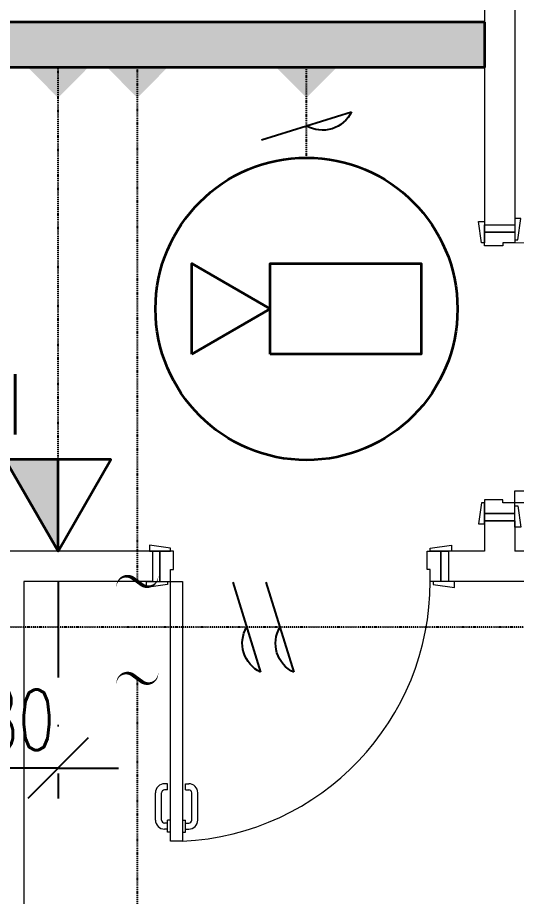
# Model space of a CAD drawing. Header units: inches. Extents: x -12418 to 57169, y -29325 to 19878.
# Drawn here: x 44936 to 46588, y -9889 to -6982 of the extents above; entities that cross this region are included whole.
import ezdxf

# ---------------------------------------------------------------- set-up
doc = ezdxf.new("R2010")
doc.units = ezdxf.units.IN
doc.header["$LTSCALE"] = 25
doc.header["$MEASUREMENT"] = 0
doc.linetypes.add('DASHDOT', pattern=[25.4, 12.7, -6.35, 0, -6.35])
doc.layers.get('0').update_dxf_attribs({"color": 8})
doc.layers.get('Defpoints').update_dxf_attribs({"color": 8})
doc.layers.add('0 @ 50', color=8, linetype='Continuous')
doc.layers.add('T-WIRE', color=140, linetype='Continuous')
for name, color, linetype, lineweight in [('00-Ground Floor$0$Walls', 251, 'Continuous', 5), ('00-Ground Floor$0$Wooden Joinery', 251, 'Continuous', 5), ('E-LITE-CLNG-CNDT', 6, 'DASHDOT', 35), ('T-CABL-TRAY', 60, 'Continuous', 35), ('T-DATA-CLNG-COND', 51, 'DASHDOT', 25), ('T-DATA-CLNG-COND @ 100', 51, 'DASHDOT', 25), ('T-DATA-DEVC-TYPE', 2, 'Continuous', 25), ('T-DATA-DIM', 251, 'DASHDOT', 25), ('T-DATA-DIM @ 100', 251, 'DASHDOT', 25), ('T-DATA-WALL @ 100', 33, 'Continuous', 35), ('T-SERT-CLNG @ 100', 60, 'Continuous', 35)]:
    doc.layers.add(name, color=color, linetype=linetype, lineweight=lineweight)
doc.styles.add('DC_Simplex', font='SIMPLEX.shx', dxfattribs={"width": 0.7})
doc.dimstyles.new('DevCad-MM', dxfattribs={"dimscale": 0.01, "dimtxt": 2, "dimasz": 2, "dimexe": 1, "dimexo": 1, "dimgap": 0.6, "dimtad": 1, "dimdec": 0, "dimrnd": 10, "dimzin": 1, "dimdsep": 46, "dimtxsty": 'DC_Simplex', "dimblk1": 'OBLIQUE', "dimblk2": 'OBLIQUE', "dimsah": 1, "dimcen": 3, "dimclrd": 256, "dimclre": 256, "dimclrt": 45, "dimadec": 0, "dimazin": 0, "dimtfac": 1, "dimtdec": 0, "dimtix": 1, "dimtmove": 2, "dimatfit": 2, "dimldrblk": 'OBLIQUE', "dimfxl": 1, "dimtolj": 1, "dimtzin": 0, "dimarcsym": 0})

# ---------------------------------------------------------------- blocks, each defined once
blk = doc.blocks.new('00-Ground Floor$0$A$C72370EFE')
at = {"layer": '00-Ground Floor$0$Wooden Joinery'}
for p, q in [((-0.01, -0.04), (-0.02, -0.04)), ((-0.01, -0.03), (-0.01, -0.07)), ((0, -0.03), (-0.01, -0.03)), ((0.04, -0.03), (0.05, -0.03)), ((0.05, -0.03), (0.05, -0.07)), ((0.05, -0.04), (0.06, -0.04)), ((-0.05, -0.07), (-0.05, -0.16)), ((-0.03, -0.07), (-0.03, -0.16)), ((-0.01, -0.06), (-0.02, -0.06)), ((0, -0.07), (-0.01, -0.07)), ((0.04, -0.07), (0.05, -0.07)), ((0.05, -0.06), (0.06, -0.06)), ((0.07, -0.07), (0.07, -0.16)), ((0.09, -0.07), (0.09, -0.16)), ((-0.01, -0.17), (-0.02, -0.17)), ((-0.01, -0.17), (-0.01, -0.19)), ((0.05, -0.17), (0.06, -0.17)), ((0.05, -0.17), (0.05, -0.19)), ((-0.01, -0.19), (-0.02, -0.19)), ((0.05, -0.19), (0.06, -0.19))]:
    blk.add_line(p, q, dxfattribs=at)
for centre, radius, start, end in [((-0.02, -0.07), 0.03, 90, 180), ((0.06, -0.07), 0.03, 0, 90), ((-0.02, -0.07), 0.01, 90, 180), ((0.06, -0.07), 0.01, 0, 90), ((-0.02, -0.16), 0.03, 180, 270), ((-0.02, -0.16), 0.01, 180, 270), ((0.06, -0.16), 0.01, 270, 0), ((0.06, -0.16), 0.03, 270, 0)]:
    blk.add_arc(centre, radius, start, end, dxfattribs=at)
blk = doc.blocks.new('00-Ground Floor$0$A$C5DAD61B4')
at = {"layer": '00-Ground Floor$0$Wooden Joinery'}
for points in [[(80, 959.1), (80, 969.1), (10, 979.1), (10, 959.1)], [(940, 959.1), (940, 969.1), (1010, 979.1), (1010, 959.1)], [(70, 859.1), (70, 849.1), (0, 839.1), (0, 859.1)], [(120, 859.1), (120, 0), (80, 0), (80, 859.1)], [(950, 859.1), (950, 849.1), (1020, 839.1), (1020, 859.1)]]:
    blk.add_lwpolyline(points, close=True, dxfattribs=at)
for points in [[(45, 859.1), (45, 959.1), (20, 959.1), (20, 859.1), (45, 859.1)], [(45, 859.1), (80, 859.1), (80, 899.1), (90, 899.1), (90, 959.1), (45, 959.1), (45, 859.1)], [(975, 859.1), (940, 859.1), (940, 899.1), (930, 899.1), (930, 959.1), (975, 959.1), (975, 859.1)], [(975, 859.1), (975, 959.1), (1000, 959.1), (1000, 859.1), (975, 859.1)]]:
    blk.add_lwpolyline(points, dxfattribs=at)
blk.add_arc((80, 859.1), 860, 272.666, 0, dxfattribs=at)
at = {"layer": '00-Ground Floor$0$Wooden Joinery', "xscale": 999.9999999998854, "yscale": 999.9999999998854, "zscale": 999.9999999998854, "rotation": 180}
blk.add_blockref('00-Ground Floor$0$A$C72370EFE', (120, 0), dxfattribs=at)
blk = doc.blocks.new('00-Ground Floor')
at = {"layer": '00-Ground Floor$0$Walls'}
for p, q in [((46482.9, -6947.4, 0), (46482.9, -7667.4, 0)), ((46582.9, -6947.4, 0), (46582.9, -7667.4, 0)), ((46482.9, -7667.4, 0), (46582.9, -7667.4, 0)), ((46582.9, -8647.4, 0), (46482.9, -8647.4, 0)), ((46482.9, -8647.4, 0), (46482.9, -8747.4, 0)), ((46582.9, -8647.4, 0), (46582.9, -8747.4, 0)), ((45382.9, -8747.4, 0), (44757.5, -8747.4, 0)), ((45382.9, -8747.4, 0), (45382.9, -8847.4, 0)), ((46482.9, -8747.4, 0), (46362.9, -8747.4, 0)), ((46362.9, -8747.4, 0), (46362.9, -8847.4, 0)), ((48817.9, -8747.4, 0), (46582.9, -8747.4, 0)), ((45382.9, -8847.4, 0), (44957.5, -8847.4, 0)), ((44957.5, -8847.4, 0), (44957.5, -12867.4, 0)), ((48817.9, -8847.4, 0), (46362.9, -8847.4, 0))]:
    blk.add_line(p, q, dxfattribs=at)
at = {"layer": '00-Ground Floor$0$Wooden Joinery', "rotation": 89.99999999999999}
blk.add_blockref('00-Ground Floor$0$A$C5DAD61B4', (47442, -8667.4, 0), dxfattribs=at)
at = {"layer": '00-Ground Floor$0$Wooden Joinery'}
blk.add_blockref('00-Ground Floor$0$A$C5DAD61B4', (45362.9, -9706.5, 0), dxfattribs=at)
blk = doc.blocks.new('*U44')
blk.add_hatch(color=254).paths.add_polyline_path([(-1.75, -3.031), (0, -3.031), (0, 0)])
blk.add_line((0, 0), (0, -3.031))
blk.add_lwpolyline([(-1.75, -3.031), (0, 0), (1.75, -3.031)], close=True)
at = {"layer": 'T-DATA-DEVC-TYPE', "style": 'DC_Simplex', "width": 0.7, "flags": 8}
blk.add_attdef('DC_TYPE', (2.682, 5.634), '', height=2, rotation=360, dxfattribs=at)
blk = doc.blocks.new('*U53')
for points in [[(-3.799, -1.5), (-3.799, 1.5), (-1.201, 0)], [(-1.201, -1.5), (-1.201, 1.5), (3.799, 1.5), (3.799, -1.5)]]:
    blk.add_lwpolyline(points, close=True)
blk.add_circle((0, 0), 5)
blk = doc.blocks.new('*U114')
at = {"lineweight": 0}
h = blk.add_hatch(dxfattribs=at)
h.set_pattern_fill('HEX', color=253, scale=8, angle=90, style=0)
h.set_pattern_definition([(90, (5e-10, 4813.436), (-43.99409, 2e-12), [25.4, -50.8]), (210, (5e-10, 4813.436), (21.99705, -38.1), [25.4, -50.8]), (150, (5e-10, 4838.836), (-21.99705, -38.1), [25.4, -50.8])])
h.paths.add_polyline_path([(0, -10106), (150, -10106), (150, 0), (0, 0)])
at = {"color": 0}
for p, q in [((0, 0), (0, -10106)), ((0, 0), (150, 0)), ((150, 0), (150, -10106))]:
    blk.add_line(p, q, dxfattribs=at)
blk = doc.blocks.new('*U73')
blk.add_hatch(color=256).paths.add_polyline_path([(0, -1), (1, 0), (0, 1)])
blk = doc.blocks.new('CD-CUT')
at = {"linetype": 'Continuous'}
blk.add_lwpolyline([(-30.4, 100, 0, 1.75, 0), (-13.9, 97.3, 1.75, 17.5, -0.545095), (15.4, 21.1, 17.5, 17.5, 0), (-15.4, -21.1, 17.5, 1.75, 0.545095), (13.9, -97.3, 1.75, 0, 0), (30.4, -100, 0, 0, 0)], format="xyseb", dxfattribs=at)
blk = doc.blocks.new('W-TEL')
blk.add_line((-66, -212.7), (66, 212.7))
blk.add_arc((130.7, 76), 151.2, 115.3301, 210.179)
blk = doc.blocks.new('*U118')
at = {"layer": 'T-WIRE', "xscale": -0.006999999999825377, "yscale": 0.006999999999970897, "zscale": 0.006999999999999999}
blk.add_blockref('W-TEL', (0, 0), dxfattribs=at)
blk = doc.blocks.new('*U119')
at = {"layer": 'T-WIRE', "xscale": -0.006999999999825377, "yscale": 0.006999999999970897, "zscale": 0.006999999999999999}
for p in [(0, 0), (1.102, -0.003)]:
    blk.add_blockref('W-TEL', p, dxfattribs=at)
blk = doc.blocks.new('_OBLIQUE')
at = {"color": 0, "linetype": 'ByBlock'}
blk.add_line((-0.5, -0.5), (0.5, 0.5), dxfattribs=at)
blk = doc.blocks.new('*D193')
at = {"layer": 'Defpoints', "color": 0, "transparency": 16777216}
for p in [(44687.5, -8747.4, 0), (45070.2, -8747.4, 0), (44687.5, -9465.1)]:
    blk.add_point(p, dxfattribs=at)
at = {"layer": 'T-DATA-DIM', "lineweight": -2, "transparency": 16777216}
for p, q in [((44687.5, -8847.4), (44687.5, -9565.1)), ((45070.2, -8847.4), (45070.2, -9565.1)), ((44687.5, -9465.1), (44487.5, -9465.1)), ((45070.2, -9465.1), (44687.5, -9465.1)), ((45070.2, -9465.1), (45270.2, -9465.1))]:
    blk.add_line(p, q, dxfattribs=at)
at = {"layer": 'T-DATA-DIM', "lineweight": -2, "transparency": 16777216, "xscale": 200, "yscale": 200, "zscale": 200}
blk.add_blockref('_OBLIQUE', (44687.5, -9465.1), dxfattribs=at)
at = {"layer": 'T-DATA-DIM', "lineweight": -2, "transparency": 16777216, "xscale": 200, "yscale": 200, "zscale": 200, "rotation": 180}
blk.add_blockref('_OBLIQUE', (45070.2, -9465.1), dxfattribs=at)
at = {"layer": 'T-DATA-DIM', "color": 45, "transparency": 16777216, "insert": (44878.9, -9305.1), "char_height": 200, "attachment_point": 5, "style": 'DC_Simplex'}
blk.add_mtext('\\A1;380', dxfattribs=at)

msp = doc.modelspace()

# ---------------------------------------------------------------- linework, layer by layer
at = {"layer": 'T-DATA-CLNG-COND', "ltscale": 0.01, "elevation": 0}
for points in [[(47699.7, -8999), (44314, -8999, -0.414214), (44239, -8924), (44239, -7147.4)], [(48514.8, -11549.7), (45407.9, -11549.7, -0.414214), (45332.9, -11474.7), (45332.9, -9167.9)]]:
    msp.add_lwpolyline(points, format="xyb", dxfattribs=at)
for points in [[(45070.2, -8444.3), (45070.2, -7147.4)], [(45332.9, -8847.4), (45332.9, -7147.4)]]:
    msp.add_lwpolyline(points, dxfattribs=at)
at = {"layer": 'T-DATA-CLNG-COND', "ltscale": 0.01}
msp.add_lwpolyline([(45893.2, -7446), (45893.2, -7147.4)], dxfattribs=at)

# ---------------------------------------------------------------- block references
at = {"layer": '0 @ 50', "xscale": 100, "yscale": 100, "zscale": 100}
for name, p, rotation in [('*U118', (45893.2, -7340.4), 270), ('*U119', (45805, -8999, 0), 180)]:
    msp.add_blockref(name, p, dxfattribs=dict(at, rotation=rotation))
at = {"layer": 'E-LITE-CLNG-CNDT'}
msp.add_blockref('00-Ground Floor', (0, 0), dxfattribs=at)
at = {"layer": 'T-CABL-TRAY', "linetype": 'Continuous', "rotation": 270}
msp.add_blockref('*U114', (46482.9, -6997.4, 0), dxfattribs=at)
at = {"layer": 'T-DATA-CLNG-COND', "xscale": 0.7, "yscale": 0.7, "zscale": 0.7, "rotation": 90}
for p in [(45332.9, -8847.4, 0), (45332.9, -9167.9, 0)]:
    msp.add_blockref('CD-CUT', p, dxfattribs=at)
at = {"layer": 'T-DATA-CLNG-COND @ 100', "xscale": -100, "yscale": 100, "zscale": 100, "rotation": 90.00000000001782}
for p in [(45070.2, -7147.4), (45332.9, -7147.4), (45893.2, -7147.4, 0)]:
    msp.add_blockref('*U73', p, dxfattribs=at)
at = {"layer": 'T-DATA-WALL @ 100'}
ref = msp.add_blockref('*U44', (45070.2, -8747.4, 0), dxfattribs=dict(at, xscale=-100, yscale=100, zscale=100, rotation=180))
ref.add_attrib('DC_TYPE', 'WI-FI', (44448.7, -8361.7), dxfattribs={"layer": 'T-DATA-DEVC-TYPE', "height": 200, "style": 'DC_Simplex', "width": 0.7, "flags": 8})
at = {"layer": 'T-SERT-CLNG @ 100', "xscale": 100, "yscale": 100, "zscale": 100}
msp.add_blockref('*U53', (45893.2, -7946), dxfattribs=at)

# ---------------------------------------------------------------- dimensions: what is measured, and where the dimension line sits
at = {"layer": 'T-DATA-DIM @ 100'}
dim = msp.add_linear_dim(base=(44687.5, -9465.1), p1=(45070.2, -8747.4, 0), p2=(44687.5, -8747.4, 0), dimstyle='DevCad-MM', override={"dimscale": 100, "dimtix": 1, "dimtofl": 1, "dimtmove": 2, "dimatfit": 2}, dxfattribs=at)
dim.commit()
dim.dimension.update_dxf_attribs({"geometry": '*D193', "text_midpoint": (44878.9, -9305.1)})

doc.saveas('drawing.dxf')
